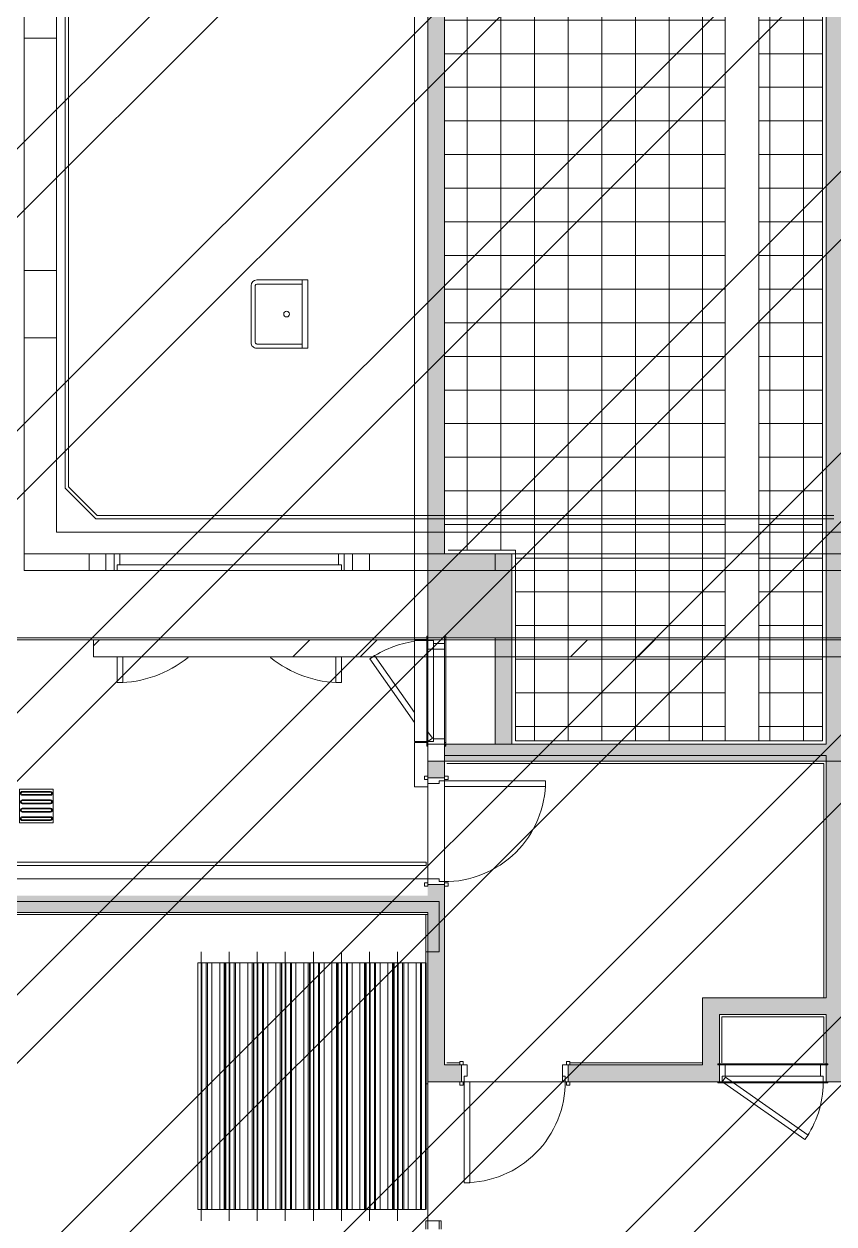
# Model space of a CAD drawing. Header units: millimetres. Extents: x -57519 to 497916, y -349472 to 446842.
# Drawn here: x 320453 to 327674, y 34379 to 45082 of the extents above; entities that cross this region are included whole.
import ezdxf

# ---------------------------------------------------------------- set-up
doc = ezdxf.new("R2010")
doc.units = ezdxf.units.MM
for name, color, linetype, lineweight in [('A-DETL-GENF', 92, 'Continuous', 5), ('A-DOOR', 31, 'Continuous', 5), ('A-DOOR-FRAM', 31, 'Continuous', 5), ('A-FLOR', 192, 'Continuous', 5), ('A-FLOR-HRAL', 11, 'Continuous', 5), ('A-FLOR-PATT', 8, 'Continuous', 5), ('A-GENM', 13, 'Continuous', 5), ('A-WALL', 113, 'Continuous', 20), ('A-WALL-PATT', 111, 'Continuous', 20), ('I-FURN', 30, 'Continuous', 5), ('P-SANR-FIXT', 6, 'Continuous', 5), ('S-COLS', 52, 'Continuous', 20)]:
    doc.layers.add(name, color=color, linetype=linetype, lineweight=lineweight)
pattern_1 = [(45, (248763.4, 0), (-1237.437, 1237.437), []), (45, (248763.4, 1875), (-1237.437, 1237.437), [])]

# ---------------------------------------------------------------- blocks, each defined once
blk = doc.blocks.new('DLN-Double Door__X03_ - _M20_2000 x 2450 _WH_-16954918-SITE COVERAGE')
at = {"layer": 'A-DOOR'}
for p, q in [((-1000, -843), (-1000, -1075)), ((-950, -1075), (-950, -843)), ((950, -1075), (950, -843)), ((1000, -843), (1000, -1075)), ((-1000, -1075), (-950, -1075)), ((1000, -1075), (950, -1075))]:
    blk.add_line(p, q, dxfattribs=at)
for centre, start, end in [((1000, -75), 179.5, 180.0053), ((-1000, -75), 359.9947, 0.5), ((-1000, -75), 270, 309.2388), ((1000, -75), 230.7612, 270)]:
    blk.add_arc(centre, 1000, start, end, dxfattribs=at)
at = {"layer": 'A-DOOR-FRAM'}
for p, q in [((-1025, -70), (-1025, 75)), ((-1025, -70), (-1025, 75)), ((-975, -25), (-975, 75)), ((-975, 75), (-975, -25)), ((975, -25), (975, 75)), ((975, -25), (975, 75)), ((1025, 75), (1025, -75)), ((1025, 75), (1025, -75)), ((1000, -25), (-1000, -25)), ((-1000, -25), (-975, -25)), ((-1000, -25), (-1000, -75)), ((-1000, -25), (-1000, -75)), ((-975, -25), (975, -25)), ((1000, -25), (975, -25)), ((1000, -75), (1000, -25)), ((1000, -75), (1000, -25))]:
    blk.add_line(p, q, dxfattribs=at)
blk = doc.blocks.new('Railings 1 - Railings 1-14426586-SITE COVERAGE')
at = {"layer": 'A-FLOR-HRAL'}
for p, q in [((63139, 39607), (63187, 39607)), ((63239, 39607), (63139, 39607)), ((63239, 39607), (63192, 39607)), ((63139, 39589), (63139, 39532)), ((63139, 39532), (63139, 37857)), ((63239, 39532), (63239, 39589)), ((63239, 37857), (63239, 39532)), ((63139, 37857), (63139, 37557)), ((63239, 37557), (63239, 37857)), ((63139, 37557), (63139, 37157)), ((63239, 37257), (63239, 37557)), ((63289, 37257), (63239, 37257)), ((75389, 37257), (63889, 37257)), ((75389, 36807), (75389, 37257)), ((63139, 37157), (63227, 37157)), ((63228, 37157), (63289, 37157)), ((63889, 37157), (75289, 37157)), ((75289, 37157), (75289, 36807)), ((75289, 37149), (75289, 37157)), ((75389, 36807), (75289, 36807)), ((75289, 34407), (75389, 34407)), ((75289, 34332), (75289, 34407)), ((75389, 34332), (75389, 34407))]:
    blk.add_line(p, q, dxfattribs=at)
blk = doc.blocks.new('Floors 59 - Floors 30-14951475-SITE COVERAGE')
at = {"layer": 'A-FLOR'}
for p, q in [((73269, 36707), (73269, 36807)), ((73269, 34507), (73269, 36707)), ((73314, 36707), (73274, 36707)), ((73274, 36707), (73364, 36707)), ((73274, 36707), (73274, 34507)), ((73274, 36707), (73274, 34507)), ((73324, 36707), (73314, 36707)), ((73314, 36707), (73314, 34507)), ((73314, 36707), (73314, 34507)), ((73364, 36707), (73324, 36707)), ((73324, 36707), (73324, 34507)), ((73324, 36707), (73324, 34507)), ((73364, 34507), (73364, 36707)), ((73364, 36707), (73364, 34507)), ((73474, 36707), (73434, 36707)), ((73434, 36707), (73489, 36707)), ((73434, 36707), (73434, 34507)), ((73434, 36707), (73434, 34507)), ((73484, 36707), (73474, 36707)), ((73474, 36707), (73474, 34507)), ((73474, 36707), (73474, 34507)), ((73484, 36707), (73484, 34507)), ((73484, 36707), (73484, 34507)), ((73519, 36707), (73489, 36707)), ((73489, 36707), (73519, 36707)), ((73524, 34507), (73524, 36707)), ((73524, 36707), (73524, 34507)), ((73269, 34407), (73269, 34507)), ((73364, 34507), (73274, 34507)), ((73274, 34507), (73314, 34507)), ((73314, 34507), (73324, 34507)), ((73324, 34507), (73364, 34507)), ((73489, 34507), (73434, 34507)), ((73434, 34507), (73474, 34507)), ((73474, 34507), (73484, 34507)), ((73519, 34507), (73489, 34507)), ((73489, 34507), (73519, 34507))]:
    blk.add_line(p, q, dxfattribs=at)
blk = doc.blocks.new('Floors 60 - Floors 30-14951495-SITE COVERAGE')
at = {"layer": 'A-FLOR'}
for p, q in [((73519, 36707), (73519, 36807)), ((73519, 34507), (73519, 36707)), ((73564, 36707), (73524, 36707)), ((73524, 36707), (73614, 36707)), ((73524, 36707), (73524, 34507)), ((73524, 36707), (73524, 34507)), ((73574, 36707), (73564, 36707)), ((73564, 36707), (73564, 34507)), ((73564, 36707), (73564, 34507)), ((73614, 36707), (73574, 36707)), ((73574, 36707), (73574, 34507)), ((73574, 36707), (73574, 34507)), ((73614, 34507), (73614, 36707)), ((73614, 36707), (73614, 34507)), ((73724, 36707), (73684, 36707)), ((73684, 36707), (73739, 36707)), ((73684, 36707), (73684, 34507)), ((73684, 36707), (73684, 34507)), ((73734, 36707), (73724, 36707)), ((73724, 36707), (73724, 34507)), ((73724, 36707), (73724, 34507)), ((73734, 36707), (73734, 34507)), ((73734, 36707), (73734, 34507)), ((73769, 36707), (73739, 36707)), ((73739, 36707), (73769, 36707)), ((73774, 34507), (73774, 36707)), ((73774, 36707), (73774, 34507)), ((73519, 34407), (73519, 34507)), ((73614, 34507), (73524, 34507)), ((73524, 34507), (73564, 34507)), ((73564, 34507), (73574, 34507)), ((73574, 34507), (73614, 34507)), ((73739, 34507), (73684, 34507)), ((73684, 34507), (73724, 34507)), ((73724, 34507), (73734, 34507)), ((73769, 34507), (73739, 34507)), ((73739, 34507), (73769, 34507))]:
    blk.add_line(p, q, dxfattribs=at)
blk = doc.blocks.new('Floors 61 - Floors 30-14951515-SITE COVERAGE')
at = {"layer": 'A-FLOR'}
for p, q in [((73769, 36707), (73769, 36807)), ((73769, 34507), (73769, 36707)), ((73814, 36707), (73774, 36707)), ((73774, 36707), (73864, 36707)), ((73774, 36707), (73774, 34507)), ((73774, 36707), (73774, 34507)), ((73824, 36707), (73814, 36707)), ((73814, 36707), (73814, 34507)), ((73814, 36707), (73814, 34507)), ((73864, 36707), (73824, 36707)), ((73824, 36707), (73824, 34507)), ((73824, 36707), (73824, 34507)), ((73864, 34507), (73864, 36707)), ((73864, 36707), (73864, 34507)), ((73974, 36707), (73934, 36707)), ((73934, 36707), (73989, 36707)), ((73934, 36707), (73934, 34507)), ((73934, 36707), (73934, 34507)), ((73984, 36707), (73974, 36707)), ((73974, 36707), (73974, 34507)), ((73974, 36707), (73974, 34507)), ((73984, 36707), (73984, 34507)), ((73984, 36707), (73984, 34507)), ((74019, 36707), (73989, 36707)), ((73989, 36707), (74019, 36707)), ((74024, 34507), (74024, 36707)), ((74024, 36707), (74024, 34507)), ((73769, 34407), (73769, 34507)), ((73864, 34507), (73774, 34507)), ((73774, 34507), (73814, 34507)), ((73814, 34507), (73824, 34507)), ((73824, 34507), (73864, 34507)), ((73989, 34507), (73934, 34507)), ((73934, 34507), (73974, 34507)), ((73974, 34507), (73984, 34507)), ((74019, 34507), (73989, 34507)), ((73989, 34507), (74019, 34507))]:
    blk.add_line(p, q, dxfattribs=at)
blk = doc.blocks.new('Floors 62 - Floors 30-14951535-SITE COVERAGE')
at = {"layer": 'A-FLOR'}
for p, q in [((74019, 36707), (74019, 36807)), ((74019, 34507), (74019, 36707)), ((74064, 36707), (74024, 36707)), ((74024, 36707), (74114, 36707)), ((74024, 36707), (74024, 34507)), ((74024, 36707), (74024, 34507)), ((74074, 36707), (74064, 36707)), ((74064, 36707), (74064, 34507)), ((74064, 36707), (74064, 34507)), ((74114, 36707), (74074, 36707)), ((74074, 36707), (74074, 34507)), ((74074, 36707), (74074, 34507)), ((74114, 34507), (74114, 36707)), ((74114, 36707), (74114, 34507)), ((74224, 36707), (74184, 36707)), ((74184, 36707), (74239, 36707)), ((74184, 36707), (74184, 34507)), ((74184, 36707), (74184, 34507)), ((74234, 36707), (74224, 36707)), ((74224, 36707), (74224, 34507)), ((74224, 36707), (74224, 34507)), ((74234, 36707), (74234, 34507)), ((74234, 36707), (74234, 34507)), ((74269, 36707), (74239, 36707)), ((74239, 36707), (74269, 36707)), ((74274, 34507), (74274, 36707)), ((74274, 36707), (74274, 34507)), ((74019, 34407), (74019, 34507)), ((74114, 34507), (74024, 34507)), ((74024, 34507), (74064, 34507)), ((74064, 34507), (74074, 34507)), ((74074, 34507), (74114, 34507)), ((74239, 34507), (74184, 34507)), ((74184, 34507), (74224, 34507)), ((74224, 34507), (74234, 34507)), ((74269, 34507), (74239, 34507)), ((74239, 34507), (74269, 34507))]:
    blk.add_line(p, q, dxfattribs=at)
blk = doc.blocks.new('Floors 63 - Floors 30-14951555-SITE COVERAGE')
at = {"layer": 'A-FLOR'}
for p, q in [((74269, 36707), (74269, 36807)), ((74269, 34507), (74269, 36707)), ((74314, 36707), (74274, 36707)), ((74274, 36707), (74364, 36707)), ((74274, 36707), (74274, 34507)), ((74274, 36707), (74274, 34507)), ((74324, 36707), (74314, 36707)), ((74314, 36707), (74314, 34507)), ((74314, 36707), (74314, 34507)), ((74364, 36707), (74324, 36707)), ((74324, 36707), (74324, 34507)), ((74324, 36707), (74324, 34507)), ((74364, 34507), (74364, 36707)), ((74364, 36707), (74364, 34507)), ((74474, 36707), (74434, 36707)), ((74434, 36707), (74489, 36707)), ((74434, 36707), (74434, 34507)), ((74434, 36707), (74434, 34507)), ((74484, 36707), (74474, 36707)), ((74474, 36707), (74474, 34507)), ((74474, 36707), (74474, 34507)), ((74484, 36707), (74484, 34507)), ((74484, 36707), (74484, 34507)), ((74519, 36707), (74489, 36707)), ((74489, 36707), (74519, 36707)), ((74524, 34507), (74524, 36707)), ((74524, 36707), (74524, 34507)), ((74269, 34407), (74269, 34507)), ((74364, 34507), (74274, 34507)), ((74274, 34507), (74314, 34507)), ((74314, 34507), (74324, 34507)), ((74324, 34507), (74364, 34507)), ((74489, 34507), (74434, 34507)), ((74434, 34507), (74474, 34507)), ((74474, 34507), (74484, 34507)), ((74519, 34507), (74489, 34507)), ((74489, 34507), (74519, 34507))]:
    blk.add_line(p, q, dxfattribs=at)
blk = doc.blocks.new('Floors 64 - Floors 30-14951575-SITE COVERAGE')
at = {"layer": 'A-FLOR'}
for p, q in [((74519, 36707), (74519, 36807)), ((74519, 34507), (74519, 36707)), ((74564, 36707), (74524, 36707)), ((74524, 36707), (74614, 36707)), ((74524, 36707), (74524, 34507)), ((74524, 36707), (74524, 34507)), ((74574, 36707), (74564, 36707)), ((74564, 36707), (74564, 34507)), ((74564, 36707), (74564, 34507)), ((74614, 36707), (74574, 36707)), ((74574, 36707), (74574, 34507)), ((74574, 36707), (74574, 34507)), ((74614, 34507), (74614, 36707)), ((74614, 36707), (74614, 34507)), ((74724, 36707), (74684, 36707)), ((74684, 36707), (74739, 36707)), ((74684, 36707), (74684, 34507)), ((74684, 36707), (74684, 34507)), ((74734, 36707), (74724, 36707)), ((74724, 36707), (74724, 34507)), ((74724, 36707), (74724, 34507)), ((74734, 36707), (74734, 34507)), ((74734, 36707), (74734, 34507)), ((74769, 36707), (74740, 36707)), ((74740, 36707), (74769, 36707)), ((74774, 34507), (74774, 36707)), ((74774, 36707), (74774, 34507)), ((74519, 34407), (74519, 34507)), ((74614, 34507), (74524, 34507)), ((74524, 34507), (74564, 34507)), ((74564, 34507), (74574, 34507)), ((74574, 34507), (74614, 34507)), ((74739, 34507), (74684, 34507)), ((74684, 34507), (74724, 34507)), ((74724, 34507), (74734, 34507)), ((74769, 34507), (74740, 34507)), ((74740, 34507), (74769, 34507))]:
    blk.add_line(p, q, dxfattribs=at)
blk = doc.blocks.new('Floors 65 - Floors 30-14951595-SITE COVERAGE')
at = {"layer": 'A-FLOR'}
for p, q in [((74769, 36707), (74769, 36807)), ((74769, 34507), (74769, 36707)), ((74814, 36707), (74774, 36707)), ((74774, 36707), (74864, 36707)), ((74774, 36707), (74774, 34507)), ((74774, 36707), (74774, 34507)), ((74824, 36707), (74814, 36707)), ((74814, 36707), (74814, 34507)), ((74814, 36707), (74814, 34507)), ((74864, 36707), (74824, 36707)), ((74824, 36707), (74824, 34507)), ((74824, 36707), (74824, 34507)), ((74864, 34507), (74864, 36707)), ((74864, 36707), (74864, 34507)), ((74974, 36707), (74934, 36707)), ((74934, 36707), (74989, 36707)), ((74934, 36707), (74934, 34507)), ((74934, 36707), (74934, 34507)), ((74984, 36707), (74974, 36707)), ((74974, 36707), (74974, 34507)), ((74974, 36707), (74974, 34507)), ((74984, 36707), (74984, 34507)), ((74984, 36707), (74984, 34507)), ((75019, 36707), (74989, 36707)), ((74989, 36707), (75019, 36707)), ((75024, 34507), (75024, 36707)), ((75024, 36707), (75024, 34507)), ((74769, 34407), (74769, 34507)), ((74864, 34507), (74774, 34507)), ((74774, 34507), (74814, 34507)), ((74814, 34507), (74824, 34507)), ((74824, 34507), (74864, 34507)), ((74989, 34507), (74934, 34507)), ((74934, 34507), (74974, 34507)), ((74974, 34507), (74984, 34507)), ((75019, 34507), (74989, 34507)), ((74989, 34507), (75019, 34507))]:
    blk.add_line(p, q, dxfattribs=at)
blk = doc.blocks.new('Floors 66 - Floors 30-14951615-SITE COVERAGE')
at = {"layer": 'A-FLOR'}
for p, q in [((75019, 36707), (75019, 36807)), ((75019, 34507), (75019, 36707)), ((75064, 36707), (75024, 36707)), ((75024, 36707), (75114, 36707)), ((75024, 36707), (75024, 34507)), ((75024, 36707), (75024, 34507)), ((75074, 36707), (75064, 36707)), ((75064, 36707), (75064, 34507)), ((75064, 36707), (75064, 34507)), ((75114, 36707), (75074, 36707)), ((75074, 36707), (75074, 34507)), ((75074, 36707), (75074, 34507)), ((75114, 34507), (75114, 36707)), ((75114, 36707), (75114, 34507)), ((75224, 36707), (75184, 36707)), ((75184, 36707), (75269, 36707)), ((75184, 36707), (75184, 34507)), ((75184, 36707), (75184, 34507)), ((75234, 36707), (75224, 36707)), ((75224, 36707), (75224, 34507)), ((75224, 36707), (75224, 34507)), ((75269, 36707), (75234, 36707)), ((75234, 36707), (75234, 34507)), ((75234, 36707), (75234, 34507)), ((75274, 34507), (75274, 36707)), ((75274, 36707), (75274, 34507)), ((75019, 34407), (75019, 34507)), ((75114, 34507), (75024, 34507)), ((75024, 34507), (75064, 34507)), ((75064, 34507), (75074, 34507)), ((75074, 34507), (75114, 34507)), ((75269, 34507), (75184, 34507)), ((75184, 34507), (75224, 34507)), ((75224, 34507), (75234, 34507)), ((75234, 34507), (75269, 34507))]:
    blk.add_line(p, q, dxfattribs=at)
blk = doc.blocks.new('Furniture 2 - Furniture 2-16909776-SITE COVERAGE')
at = {"layer": 'I-FURN'}
h = blk.add_hatch(dxfattribs=at)
h.set_pattern_fill('FP_21', color=256, style=0, pattern_type=2)
h.set_pattern_definition(pattern_1)
h.paths.add_polyline_path([(85689, 39439), (86289, 39439), (86289, 39557), (86439, 39557), (86439, 39589), (83239, 39589), (83239, 39439), (83726, 39439)], flags=0)
h.paths.add_polyline_path([(83064, 39439), (83089, 39439), (83089, 39577), (81114, 39577), (81114, 39589), (78989, 39589), (78989, 39439), (82603, 39439)], flags=0)
h.paths.add_polyline_path([(76987, 39439), (78839, 39439), (78839, 39589), (76039, 39589), (76039, 39439)], flags=0)
h.paths.add_polyline_path([(72309, 39439), (75889, 39439), (75889, 39589), (72309, 39589)], flags=0)
h = blk.add_hatch(dxfattribs=at)
h.set_pattern_fill('FP_21', color=256, style=0, pattern_type=2)
h.set_pattern_definition(pattern_1)
h.paths.add_polyline_path([(86301, 39439), (86439, 39439), (86439, 39557), (86289, 39557), (86289, 39439)], flags=0)
h.paths.add_polyline_path([(78989, 39439), (78989, 39589), (78839, 39589), (78839, 39439), (78866, 39439)], flags=0)
h.paths.add_polyline_path([(83239, 39439), (83239, 39589), (81114, 39589), (81114, 39577), (83089, 39577), (83089, 39439), (83103, 39439)], flags=0)
h.paths.add_polyline_path([(75889, 39439), (76039, 39439), (76039, 39589), (75889, 39589)], flags=0)
for p, q in [((72309, 39439), (72309, 39589)), ((86439, 39589), (86439, 39557)), ((86439, 39557), (86439, 39439)), ((75889, 39439), (72309, 39439)), ((76039, 39439), (75889, 39439)), ((78839, 39439), (76039, 39439)), ((78866, 39439), (78839, 39439)), ((78989, 39439), (78866, 39439)), ((83089, 39439), (78989, 39439)), ((83239, 39439), (83089, 39439)), ((86289, 39439), (83239, 39439)), ((86439, 39439), (86289, 39439))]:
    blk.add_line(p, q, dxfattribs=at)
blk = doc.blocks.new('DLN_Tactile - Directional Tiles-3867766-SITE COVERAGE')
at = {"layer": 'A-GENM'}
for p, q in [((150, 150), (-150, 150)), ((-150, 150), (-150, -150)), ((-150, -150), (-150, 150)), ((-150, 150), (150, 150)), ((-129.5, 125.5), (-129.5, -125.5)), ((-123.5, -125.5), (-123.5, 125.5)), ((-101.5, 125.5), (-101.5, -125.5)), ((-95.5, -125.5), (-95.5, 125.5)), ((-54.5, 125.5), (-54.5, -125.5)), ((-48.5, -125.5), (-48.5, 125.5)), ((-26.5, 125.5), (-26.5, -125.5)), ((-20.5, -125.5), (-20.5, 125.5)), ((20.5, 125.5), (20.5, -125.5)), ((26.5, -125.5), (26.5, 125.5)), ((48.5, 125.5), (48.5, -125.5)), ((54.5, -125.5), (54.5, 125.5)), ((95.5, 125.5), (95.5, -125.5)), ((101.5, -125.5), (101.5, 125.5)), ((123.5, 125.5), (123.5, -125.5)), ((129.5, -125.5), (129.5, 125.5)), ((150, -150), (150, 150)), ((150, 150), (150, -150)), ((-150, -150), (150, -150)), ((150, -150), (-150, -150))]:
    blk.add_line(p, q, dxfattribs=at)
for centre, radius, start, end in [((-112.5, 125.5), 17, 360, 180), ((-112.5, 125.5), 11, 360, 180), ((-37.5, 125.5), 17, 360, 180), ((-37.5, 125.5), 11, 360, 180), ((37.5, 125.5), 17, 360, 180), ((37.5, 125.5), 11, 360, 180), ((112.5, 125.5), 17, 360, 180), ((112.5, 125.5), 11, 360, 180), ((-112.5, -125.5), 17, 180, 360), ((-112.5, -125.5), 11, 180, 360), ((-37.5, -125.5), 17, 180, 360), ((-37.5, -125.5), 11, 180, 360), ((37.5, -125.5), 17, 180, 360), ((37.5, -125.5), 11, 180, 360), ((112.5, -125.5), 17, 180, 360), ((112.5, -125.5), 11, 180, 360)]:
    blk.add_arc(centre, radius, start, end, dxfattribs=at)
blk = doc.blocks.new('DLN-Single Door__X01_ - _M02a_ 900 x 2450 _WH_-V514-SITE COVERAGE')
at = {"layer": 'A-DOOR'}
for p, q in [((-450, 975), (-400, 975)), ((-450, 75), (-450, 975)), ((-400, 975), (-400, 75)), ((-490, 105), (-460, 105)), ((-490, 75), (-490, 105)), ((-490, 105), (-490, 75)), ((-460, 105), (-490, 105)), ((-460, 75), (-490, 75)), ((-490, 75), (-475, 75)), ((-475, 75), (-460, 75)), ((-460, 105), (-460, 75)), ((-460, 75), (-460, 105)), ((-400, 75), (-450, 75)), ((460, 75), (460, 105)), ((460, 105), (490, 105)), ((460, 105), (460, 75)), ((460, 105), (490, 105)), ((490, 75), (460, 75)), ((475, 75), (460, 75)), ((490, 75), (475, 75)), ((490, 105), (490, 75)), ((490, 75), (490, 105)), ((-490, -75), (-460, -75)), ((-490, -105), (-490, -75)), ((-460, -105), (-490, -105)), ((-460, -75), (-460, -105)), ((460, -105), (460, -75)), ((460, -75), (490, -75)), ((490, -105), (460, -105)), ((490, -75), (490, -105))]:
    blk.add_line(p, q, dxfattribs=at)
blk.add_arc((-450, 75), 900, 359.5, 90, dxfattribs=at)
at = {"layer": 'A-DOOR-FRAM'}
for p, q in [((-475, 75), (-450, 75)), ((-475, -75), (-475, 75)), ((-475, 75), (-475, -75)), ((-475, 75), (-460, 75)), ((-460, 75), (-450, 75)), ((-450, 75), (-450, 25)), ((-450, 25), (-450, 75)), ((-450, 25), (-425, 25)), ((-450, 25), (-425, 25)), ((-425, 25), (-425, -75)), ((-425, -75), (-425, 25)), ((425, 25), (450, 25)), ((425, -75), (425, 25)), ((450, 25), (425, 25)), ((425, 25), (425, -75)), ((450, 75), (475, 75)), ((450, 25), (450, 75)), ((450, 75), (450, 25)), ((460, 75), (450, 75)), ((475, 75), (460, 75)), ((475, 75), (475, -75)), ((475, -75), (475, 75)), ((-425, -75), (-475, -75)), ((475, -75), (425, -75))]:
    blk.add_line(p, q, dxfattribs=at)
blk = doc.blocks.new('DLN-Access Panel__AP13_ - _AP13_ 900 x 1100 _WH_-13765078-SITE COVERAGE')
at = {"layer": 'A-DOOR'}
for p, q in [((-490, 75), (-490, 85)), ((-490, 85), (-490, 77)), ((490, 85), (-490, 85)), ((-490, 85), (-475, 85)), ((-490, 75), (490, 75)), ((-490, 75), (-475, 75)), ((-475, 75), (-460, 75)), ((-455, 85), (460, 85)), ((460, 85), (-455, 85)), ((-455, 85), (460, 85)), ((460, 75), (-455, 75)), ((-455, 75), (-425, 75)), ((-455, 75), (-425, 75)), ((-425, 75), (425, 75)), ((-425, 75), (425, 75)), ((425, 75), (460, 75)), ((425, 75), (460, 75)), ((460, 85), (460, 75)), ((460, 85), (460, 75)), ((460, 85), (475, 85)), ((460, 75), (475, 75)), ((475, 85), (490, 85)), ((475, 75), (490, 75)), ((490, 75), (490, 85)), ((490, 75), (490, 85)), ((-490, -85), (-490, -75)), ((-490, -75), (-490, -85)), ((490, -75), (-490, -75)), ((-490, -75), (-475, -75)), ((-490, -85), (490, -85)), ((-490, -85), (-460, -85)), ((-475, -75), (-460, -75)), ((-460, -75), (-460, -85)), ((-460, -75), (460, -75)), ((-450, -75), (-460, -75)), ((-460, -85), (-460, -75)), ((-460, -75), (-450, -75)), ((460, -85), (-460, -85)), ((-460, -85), (460, -85)), ((-460, -85), (460, -85)), ((-421, -34), (-450, -75)), ((-450, -75), (-436, -85)), ((450, -75), (-450, -75)), ((-450, -75), (450, -75)), ((-436, -85), (287, -591)), ((-349, -85), (-421, -34)), ((316, -550), (-349, -85)), ((460, -75), (450, -75)), ((450, -75), (460, -75)), ((460, -75), (460, -85)), ((460, -75), (460, -85)), ((460, -75), (475, -75)), ((460, -85), (490, -85)), ((475, -75), (490, -75)), ((490, -85), (490, -75)), ((490, -85), (490, -75)), ((287, -591), (316, -550))]:
    blk.add_line(p, q, dxfattribs=at)
for start, end in [(325, 359.3465), (359.3465, 0.5)]:
    blk.add_arc((-450, -75), 900, start, end, dxfattribs=at)
at = {"layer": 'A-DOOR-FRAM'}
for p, q in [((475, 75), (-475, 75)), ((-475, 75), (-475, -75)), ((-475, 75), (-475, -75)), ((-460, 75), (-475, 75)), ((-425, 75), (-455, 75)), ((-425, -25), (-425, 75)), ((-425, -25), (-425, 75)), ((-425, 75), (425, 75)), ((425, 75), (-425, 75)), ((425, 75), (-425, 75)), ((425, -25), (425, 75)), ((425, 75), (425, -25)), ((460, 75), (425, 75)), ((475, 75), (460, 75)), ((475, 75), (475, -75)), ((475, -75), (475, 75)), ((-475, -75), (475, -75)), ((-460, -75), (-475, -75)), ((-450, -75), (-460, -75)), ((-450, -75), (-450, -25)), ((-450, -75), (-450, -25)), ((-450, -25), (450, -25)), ((-425, -25), (-450, -25)), ((450, -75), (-450, -75)), ((450, -75), (-450, -75)), ((450, -75), (-450, -75)), ((425, -25), (-425, -25)), ((-425, -25), (425, -25)), ((425, -25), (-425, -25)), ((450, -25), (425, -25)), ((450, -75), (450, -25)), ((450, -25), (450, -75)), ((460, -75), (450, -75)), ((475, -75), (460, -75))]:
    blk.add_line(p, q, dxfattribs=at)
blk = doc.blocks.new('DLN-Single Door__X01_ - _M05_ 900 x 2450 _WH_-16935543-SITE COVERAGE')
at = {"layer": 'A-DOOR'}
for p, q in [((-460, 105), (-490, 105)), ((-490, 105), (-490, 75)), ((-490, 95), (-490, 105)), ((-490, 105), (-460, 105)), ((-490, 75), (-460, 75)), ((-475, 75), (-490, 75)), ((-460, 75), (-475, 75)), ((-460, 75), (-460, 105)), ((-460, 105), (-460, 75)), ((490, 105), (460, 105)), ((460, 105), (460, 75)), ((490, 105), (460, 105)), ((460, 75), (460, 105)), ((460, 75), (490, 75)), ((460, 75), (475, 75)), ((475, 75), (490, 75)), ((490, 75), (490, 105)), ((490, 105), (490, 75)), ((-460, -75), (-490, -75)), ((-490, -75), (-490, -105)), ((-490, -105), (-490, -75)), ((-490, -75), (-475, -75)), ((-490, -105), (-460, -105)), ((-460, -105), (-490, -105)), ((-475, -75), (-460, -75)), ((-460, -105), (-460, -75)), ((-460, -75), (-460, -105)), ((-400, -75), (-450, -75)), ((-450, -75), (-450, -975)), ((-400, -975), (-400, -75)), ((490, -75), (460, -75)), ((460, -75), (460, -105)), ((475, -75), (460, -75)), ((460, -105), (460, -75)), ((460, -105), (490, -105)), ((460, -105), (490, -105)), ((490, -75), (475, -75)), ((490, -105), (490, -75)), ((490, -75), (490, -105)), ((-450, -975), (-400, -975))]:
    blk.add_line(p, q, dxfattribs=at)
blk.add_arc((-450, -75), 900, 270, 0.5, dxfattribs=at)
at = {"layer": 'A-DOOR-FRAM'}
for p, q in [((-425, 75), (-475, 75)), ((-475, 75), (-475, -75)), ((-475, -75), (-475, 75)), ((-460, 75), (-475, 75)), ((-425, 75), (-460, 75)), ((-425, -25), (-425, 75)), ((-425, 75), (-425, -25)), ((425, 75), (425, -25)), ((475, 75), (425, 75)), ((425, -25), (425, 75)), ((425, 75), (460, 75)), ((460, 75), (475, 75)), ((475, -75), (475, 75)), ((475, 75), (475, -75)), ((-475, -75), (-450, -75)), ((-475, -75), (-460, -75)), ((-460, -75), (-450, -75)), ((-450, -75), (-450, -25)), ((-450, -25), (-425, -25)), ((-450, -25), (-425, -25)), ((-450, -25), (-450, -75)), ((425, -25), (450, -25)), ((450, -25), (425, -25)), ((450, -25), (450, -75)), ((450, -75), (450, -25)), ((450, -75), (475, -75)), ((460, -75), (450, -75)), ((475, -75), (460, -75))]:
    blk.add_line(p, q, dxfattribs=at)
blk = doc.blocks.new('DLN-Access Panel__AP13_ - _AP13_ 900 x 1100 _WH_-14685458-SITE COVERAGE')
at = {"layer": 'A-DOOR'}
for p, q in [((-279, 195), (287, 591)), ((316, 550), (-191, 195)), ((287, 591), (316, 550)), ((-490, 75), (-490, 85)), ((490, 85), (-490, 85)), ((-475, 75), (-490, 75)), ((-490, 75), (490, 75)), ((-450, 75), (-475, 75)), ((-460, 85), (-460, 75)), ((-450, 85), (-460, 85)), ((-460, 85), (460, 85)), ((-450, 85), (-460, 85)), ((460, 75), (-460, 75)), ((-460, 75), (-450, 75)), ((-421, 34), (-450, 75)), ((-450, 75), (450, 75)), ((450, 75), (-450, 75)), ((-363, 75), (-421, 34)), ((460, 85), (450, 85)), ((460, 85), (450, 85)), ((450, 75), (460, 75)), ((460, 75), (450, 75)), ((460, 85), (460, 75)), ((490, 75), (490, 85)), ((-490, -85), (-490, -75)), ((490, -75), (-490, -75)), ((-490, -75), (-490, -85)), ((-475, -75), (-490, -75)), ((-475, -85), (-490, -85)), ((-490, -85), (490, -85)), ((-460, -75), (-475, -75)), ((-460, -85), (-475, -85)), ((-460, -75), (-460, -85)), ((-460, -85), (-460, -75)), ((-425, -75), (-460, -75)), ((-460, -75), (460, -75)), ((-425, -75), (-460, -75)), ((460, -85), (-460, -85)), ((-460, -85), (460, -85)), ((460, -85), (-460, -85)), ((425, -75), (-425, -75)), ((425, -75), (-425, -75)), ((460, -75), (425, -75)), ((460, -75), (425, -75)), ((460, -75), (460, -85)), ((460, -75), (460, -85)), ((475, -75), (460, -75)), ((475, -85), (460, -85)), ((490, -75), (475, -75)), ((490, -85), (475, -85)), ((490, -85), (490, -75)), ((490, -85), (490, -75))]:
    blk.add_line(p, q, dxfattribs=at)
for start, end in [(7.7602, 35), (359.5, 0.0074)]:
    blk.add_arc((-450, 75), 900, start, end, dxfattribs=at)
at = {"layer": 'A-DOOR-FRAM'}
for p, q in [((-475, 75), (-475, -75)), ((-475, 75), (-475, -75)), ((-475, 75), (-450, 75)), ((475, 75), (-475, 75)), ((-450, 25), (-450, 75)), ((-450, 75), (450, 75)), ((-450, 25), (-450, 75)), ((-450, 75), (450, 75)), ((-450, 75), (450, 75)), ((-450, 25), (-425, 25)), ((450, 25), (-450, 25)), ((-425, -75), (-425, 25)), ((-425, 25), (425, 25)), ((-425, -75), (-425, 25)), ((425, 25), (-425, 25)), ((-425, 25), (425, 25)), ((425, -75), (425, 25)), ((425, 25), (425, -75)), ((425, 25), (450, 25)), ((450, 25), (450, 75)), ((450, 75), (460, 75)), ((450, 75), (450, 25)), ((475, 75), (475, -75)), ((475, -75), (475, 75)), ((-475, -75), (475, -75)), ((-475, -75), (-460, -75)), ((-460, -75), (-425, -75)), ((-425, -75), (425, -75)), ((425, -75), (-425, -75)), ((-425, -75), (425, -75)), ((425, -75), (460, -75)), ((460, -75), (475, -75))]:
    blk.add_line(p, q, dxfattribs=at)
blk = doc.blocks.new('Service_Sink_3933 - _DLN__Service Sink-4599354-SITE COVERAGE')
at = {"layer": 'P-SANR-FIXT'}
for p, q in [((305, 0), (-305, 0)), ((-305, 0), (-305, -457)), ((305, -51), (-305, -51)), ((-267, -51), (-267, -457)), ((267, -457), (267, -51)), ((305, -457), (305, 0)), ((-254, -470), (254, -470)), ((-254, -508), (254, -508))]:
    blk.add_line(p, q, dxfattribs=at)
blk.add_circle((0, -191), 25.4, dxfattribs=at)
for centre, radius, start, end in [((-254, -457), 50.8, 180, 270), ((-254, -457), 12.7, 180, 270), ((254, -457), 12.7, 270, 0), ((254, -457), 50.8, 270, 360)]:
    blk.add_arc(centre, radius, start, end, dxfattribs=at)

msp = doc.modelspace()

# ---------------------------------------------------------------- hatches: boundary and pattern name
at = {"layer": 'A-DETL-GENF'}
h = msp.add_hatch(dxfattribs=at)
h.set_pattern_fill('FP_40', color=250, style=0, pattern_type=2)
h.set_pattern_definition([(45, (248763.4, 0), (-1257.236, 1257.236), []), (45, (248763.4, 1905), (-1257.236, 1257.236), [])])
h.paths.add_polyline_path([(325750.1, -8642.5), (328562.7, -8642.5), (328562.7, 4657.5), (341312.7, 4657.5), (341312.7, 30557.5), (342712.7, 30557.5), (342712.7, 48907.7), (339962.7, 48907.7), (339962.7, 52157.5), (338962.7, 52157.5), (338962.7, 53757.5), (297512.7, 53757.5), (297512.7, 52247.5), (286277.7, 52247.5), (286277.7, 34407.5), (285902.7, 34407.5), (285902.7, 7407.5), (286277.7, 7407.5), (286277.7, -2267.5), (315555.2, -2267.5), (315555.2, -8642.5), (321257.1, -8642.5)], flags=0)
at = {"layer": 'A-FLOR-PATT'}
h = msp.add_hatch(dxfattribs=at)
h.set_pattern_fill('FP_36', color=256, style=0, pattern_type=2)
h.set_pattern_definition([(0, (325902.73, 44217.5), (0, 300), []), (90, (325902.73, 44217.5), (-300, 2e-14), [])])
h.paths.add_polyline_path([(324893.3, 38688.5), (326702.7, 38688.5), (326702.7, 49957.5), (325987.7, 49957.5), (325987.7, 49926.5), (325683.7, 49926.5), (325683.7, 48626.5), (325302.7, 48626.5), (325302.7, 48657.5), (324402.7, 48657.5), (324402.7, 48626.5), (324233.7, 48626.5), (324233.7, 48657.5), (324202.7, 48657.5), (324202.7, 40357.5), (324233.7, 40357.5), (324233.7, 40388.5), (324833.7, 40387.1), (324833.7, 38688.5)], flags=0)
h.paths.add_polyline_path([(327571.7, 38688.5), (327567.7, 49926.5), (327559.7, 49929.5), (327559.7, 49957.5), (327002.7, 49957.5), (327004.4, 38688.5)], flags=0)
h.paths.add_polyline_path([(324232.7, 48807.5), (325502.7, 48807.5), (325502.7, 49926.5), (324202.7, 49926.5), (324205.4, 48807.5)], flags=0)
at = {"layer": 'A-WALL-PATT', "lineweight": 5, "transparency": 33554560}
h = msp.add_hatch(color=253, dxfattribs=at)
h.paths.add_polyline_path([(324052.7, 40357.5), (324202.7, 40357.5), (324202.7, 48907.5), (324052.7, 48907.5), (324052.7, 40387.1)], flags=0)
h.paths.add_polyline_path([(324202.7, 49857.5), (324202.7, 49957.5), (324052.7, 49957.5), (324052.7, 49857.5), (324152.7, 49857.5)], flags=0)
for points in [[(327752.7, 38507.5), (327752.7, 49957.5), (327602.7, 49957.5), (327602.7, 38507.5)], [(324802.7, 38657.5), (324802.7, 39607.5), (324652.7, 39607.5), (324652.7, 38657.5)], [(325750.1, 38507.5), (327602.7, 38507.5), (327602.7, 38657.5), (324212.7, 38657.5), (324212.7, 38642.5), (324202.7, 38642.5), (324202.7, 38507.5), (325258.8, 38507.5)], [(324212.7, 38642.5), (324212.7, 38657.5), (324202.7, 38657.5), (324202.7, 38642.5)], [(327752.7, 35647.5), (327752.7, 38507.5), (327602.7, 38507.5), (327603.2, 35807.5), (327617.7, 35807.5), (327617.7, 35797.5), (327602.7, 35797.5), (327602.7, 35647.5), (327617.7, 35647.5)], [(316764, 37157.5), (324052.7, 37157.5), (324052.7, 37307.5), (311902.7, 37307.5), (311902.7, 37157.5), (314517.5, 37157.5)], [(326637.7, 35797.5), (326637.7, 35807.5), (326652.7, 35807.5), (326652.7, 36397.5), (326502.7, 36397.5), (326502.7, 35797.5)], [(327581.8, 36247.5), (327602.7, 36247.9), (327602.7, 36397.5), (326652.7, 36397.5), (326652.7, 36247.5), (326873.4, 36247.5)], [(326652.7, 35797.5), (326652.7, 35807.5), (326637.7, 35807.5), (326637.7, 35797.5)], [(327617.7, 35797.5), (327617.7, 35807.5), (327602.7, 35807.5), (327602.7, 35797.5)]]:
    msp.add_hatch(color=253, dxfattribs=at).paths.add_polyline_path(points, flags=0)
h = msp.add_hatch(color=253, dxfattribs=at)
h.paths.add_polyline_path([(324052.7, 35647.5), (324202.7, 35647.5), (324202.7, 37407.5), (324052.7, 37407.5), (324052.7, 36559.7)], flags=0)
h.paths.add_polyline_path([(324202.7, 38357.5), (324202.7, 38507.5), (324052.7, 38507.5), (324052.7, 38357.5), (324152.7, 38357.5)], flags=0)
h = msp.add_hatch(color=253, dxfattribs=at)
h.paths.add_polyline_path([(324202.7, 35647.5), (324352.7, 35647.5), (324352.7, 35797.5), (324202.7, 35797.5), (324202.7, 35697.5)], flags=0)
h.paths.add_polyline_path([(326652.7, 35647.5), (326652.7, 35797.5), (325302.7, 35797.5), (325302.7, 35647.5), (326637.7, 35647.5)], flags=0)
at = {"layer": 'S-COLS', "transparency": 33554432}
msp.add_hatch(color=9, dxfattribs=at).paths.add_polyline_path([(324802.7, 39607.5), (324802.7, 40357.5), (324052.7, 40357.5), (324052.7, 39607.5), (324212.7, 39607.5)], flags=0)

# ---------------------------------------------------------------- linework, layer by layer
at = {"layer": 'A-FLOR'}
for p, q in [((326702.7, 38688.5), (326702.7, 49957.5)), ((327002.7, 49957.5), (327002.7, 38688.5)), ((327602.7, 38657.5), (327602.7, 49957.5)), ((324202.7, 48657.5), (324202.7, 40357.5)), ((320452.7, 40207.5), (320452.7, 40357.5)), ((321032.7, 40207.5), (321032.7, 40357.5)), ((321182.7, 40357.5), (321182.7, 40207.5)), ((323382.7, 40207.5), (323382.7, 40357.5)), ((323503.6, 40357.5), (325188.5, 40357.5)), ((324052.7, 40357.5), (323503.6, 40357.5)), ((323532.7, 40357.5), (323532.7, 40207.5)), ((324202.7, 40357.5), (324233.7, 40357.5)), ((327656.2, 40207.5), (320452.7, 40207.5)), ((334352.7, 40207.5), (327657.5, 40207.5)), ((312052.7, 39607.5), (321257.1, 39607.5)), ((323503.6, 39607.5), (325750.1, 39607.5)), ((324052.7, 37457.5), (324052.7, 39592.5)), ((324202.7, 39507.5), (324052.7, 39507.5)), ((324052.7, 39507.5), (324052.7, 38507.5)), ((324202.7, 38557.5), (324202.7, 39507.5)), ((327602.7, 38557.5), (324202.7, 38557.5)), ((327602.7, 36397.5), (327602.7, 38557.5)), ((324052.7, 38507.5), (324202.7, 38507.5)), ((324202.7, 38357.5), (324202.7, 35817.5)), ((324052.7, 34407.5), (324052.7, 37157.5)), ((322002.7, 34507.5), (322002.7, 36707.5)), ((322002.7, 36707.5), (324032.7, 36707.5)), ((322032.7, 34507.5), (322032.7, 36707.5)), ((322252.7, 34507.5), (322252.7, 36707.5)), ((322282.7, 36707.5), (322282.7, 34507.5)), ((322502.7, 34507.5), (322502.7, 36707.5)), ((322532.7, 36707.5), (322532.7, 34507.5)), ((322752.7, 34507.5), (322752.7, 36707.5)), ((322782.7, 36707.5), (322782.7, 34507.5)), ((323002.7, 34507.5), (323002.7, 36707.5)), ((323032.7, 36707.5), (323032.7, 34507.5)), ((323252.7, 34507.5), (323252.7, 36707.5)), ((323282.7, 36707.5), (323282.7, 34507.5)), ((323502.7, 34507.5), (323502.7, 36707.5)), ((323532.7, 36707.5), (323532.7, 34507.5)), ((323752.7, 34507.5), (323752.7, 36707.5)), ((323782.7, 36707.5), (323782.7, 34507.5)), ((324032.7, 36707.5), (324032.7, 34507.5)), ((326502.7, 35797.5), (326502.7, 36397.5)), ((326502.7, 36397.5), (327602.7, 36397.5)), ((327602.7, 36247.5), (326652.7, 36247.5)), ((325252.7, 35647.5), (325252.7, 35797.5)), ((325252.7, 35797.5), (325317.7, 35797.5)), ((325318.7, 35797.5), (326502.7, 35797.5)), ((326672.7, 35797.5), (327602.7, 35797.5)), ((324052.7, 35647.5), (331828, 35647.5)), ((324032.7, 34507.5), (322002.7, 34507.5))]:
    msp.add_line(p, q, dxfattribs=at)
at = {"layer": 'A-FLOR', "color": 254}
msp.add_line((324652.7, 40207.5), (324652.7, 40357.5), dxfattribs=at)
at = {"layer": 'A-WALL', "lineweight": 5}
for p, q in [((320743.7, 51227.5), (320743.7, 40548.5)), ((320818.7, 40943.1), (320818.7, 50906.9)), ((320848.7, 40955.5), (320848.7, 50894.5)), ((320452.7, 40357.5), (320452.7, 48782.5)), ((320743.7, 44957.5), (320452.7, 44957.5)), ((320452.7, 42882.5), (320743.7, 42882.5)), ((320743.7, 42282.5), (320452.7, 42282.5)), ((321093.3, 40668.5), (320818.7, 40943.1)), ((321105.7, 40698.5), (320848.7, 40955.5)), ((327673.4, 40698.5), (321105.7, 40698.5)), ((324052.7, 40668.5), (321093.3, 40668.5)), ((327672.4, 40668.5), (324058.4, 40668.5)), ((320743.7, 40548.5), (324052.7, 40548.5)), ((324056.2, 40548.5), (327668.2, 40548.5)), ((327669.7, 40548.5), (334282.7, 40548.5)), ((327661.4, 40357.5), (320452.7, 40357.5)), ((321257.7, 40212.3), (321257.7, 40357.5)), ((323307.7, 40357.5), (323307.7, 40207.5)), ((324052.7, 40357.5), (324202.7, 40357.5)), ((334282.7, 40357.5), (327662.9, 40357.5)), ((311902.7, 39607.5), (327635.1, 39607.5)), ((324802.7, 39607.5), (324652.7, 39607.5)), ((324652.7, 39607.5), (324652.7, 38657.5)), ((327635.8, 39607.5), (335012.7, 39607.5)), ((327634.4, 39589.5), (312652.7, 39589.5)), ((335202.7, 39589.5), (327635.2, 39589.5)), ((324202.7, 38657.5), (324202.7, 38357.5)), ((324202.7, 38657.5), (324802.7, 38657.5)), ((324202.7, 38507.5), (324052.7, 38507.5)), ((327602.7, 38507.5), (327752.7, 38507.5)), ((327602.7, 38507.5), (327752.7, 38507.5)), ((324052.7, 38357.5), (324202.7, 38357.5)), ((324202.7, 37407.5), (324052.7, 37407.5)), ((324034.7, 37139.5), (324052.7, 37139.5)), ((324052.7, 36807.5), (324034.7, 36807.5)), ((326652.7, 35647.5), (326652.7, 36247.5)), ((327582.7, 36227.5), (326672.7, 36227.5)), ((326672.7, 36227.5), (326672.7, 35817.5)), ((327582.7, 35817.5), (327582.7, 36227.5)), ((327602.7, 36247.5), (327602.7, 35647.5)), ((324352.7, 35797.5), (324337.7, 35797.5)), ((324352.7, 35647.5), (324352.7, 35797.5)), ((325302.7, 35797.5), (325302.7, 35647.5)), ((326652.7, 35797.5), (326672.7, 35797.5)), ((324034.7, 34332.5), (324034.7, 34407.5)), ((324052.7, 34407.5), (324034.7, 34407.5)), ((324170.7, 34407.5), (324152.7, 34407.5)), ((324170.7, 34407.5), (324170.7, 34332.5))]:
    msp.add_line(p, q, dxfattribs=at)
at = {"layer": 'A-WALL', "lineweight": 18}
for p, q in [((327571.7, 49926.5), (327571.7, 38688.5)), ((323932.7, 48892.5), (323932.7, 39592.5)), ((324052.7, 39592.5), (324052.7, 48892.5)), ((324833.7, 40388.5), (324233.7, 40388.5)), ((324233.7, 40357.5), (324802.7, 40357.5)), ((324802.7, 40357.5), (324802.7, 38657.5)), ((324833.7, 38688.5), (324833.7, 40388.5)), ((323932.7, 39592.5), (324052.7, 39592.5)), ((324052.7, 39582.5), (323932.7, 39582.5)), ((323932.7, 39582.5), (323932.7, 38682.5)), ((324052.7, 38682.5), (324052.7, 39582.5)), ((323932.7, 38682.5), (324052.7, 38682.5)), ((324052.7, 38672.5), (323932.7, 38672.5)), ((323932.7, 38672.5), (323932.7, 38277.5)), ((324052.7, 38277.5), (324052.7, 38672.5)), ((324802.7, 38657.5), (327602.7, 38657.5)), ((327571.7, 38688.5), (324833.7, 38688.5)), ((327602.7, 38507.5), (324202.7, 38507.5)), ((324202.7, 38507.5), (324202.7, 38487.5)), ((324222.7, 38487.5), (327582.7, 38487.5)), ((327582.7, 38487.5), (327582.7, 36397.5)), ((323932.7, 38277.5), (324052.7, 38277.5)), ((324036.5, 37607.5), (313822.7, 37607.5)), ((313822.7, 37577.5), (324036.5, 37577.5)), ((324036.5, 37577.5), (324036.5, 37607.5)), ((324052.7, 37457.5), (312070.7, 37457.5)), ((324052.7, 37407.5), (324052.7, 37457.5)), ((324052.7, 37157.5), (311902.7, 37157.5)), ((311984.7, 37139.5), (324034.7, 37139.5)), ((324034.7, 37139.5), (324034.7, 35629.5)), ((324202.7, 35817.5), (324202.7, 35797.5)), ((324202.7, 35797.5), (324337.7, 35797.5)), ((324337.7, 35817.5), (324222.7, 35817.5)), ((324337.7, 35797.5), (324337.7, 35817.5)), ((326502.7, 35817.5), (325318.7, 35817.5)), ((325318.7, 35817.5), (325318.7, 35797.5)), ((324034.7, 35629.5), (324052.7, 35629.5))]:
    msp.add_line(p, q, dxfattribs=at)
at = {"layer": 'S-COLS', "color": 53}
for p, q in [((324802.7, 40357.5), (324052.7, 40357.5)), ((324052.7, 40357.5), (324052.7, 39622.5)), ((324802.7, 39607.5), (324802.7, 40357.5)), ((324212.7, 39607.5), (324802.7, 39607.5))]:
    msp.add_line(p, q, dxfattribs=at)
at = {"layer": 'S-COLS', "color": 253, "lineweight": 5}
for p, q in [((324052.7, 40357.5), (324202.7, 40357.5)), ((324202.7, 39607.5), (324052.7, 39607.5)), ((324652.7, 39607.5), (324212.7, 39607.5)), ((324802.7, 39607.5), (324652.7, 39607.5))]:
    msp.add_line(p, q, dxfattribs=at)
at = {"layer": 'S-COLS', "color": 7}
for p, q in [((324052.7, 39622.5), (324052.7, 39607.5)), ((324052.7, 39607.5), (324212.7, 39607.5))]:
    msp.add_line(p, q, dxfattribs=at)
at = {"layer": 'S-COLS', "color": 254, "lineweight": 5}
msp.add_line((324212.7, 39607.5), (324202.7, 39607.5), dxfattribs=at)

# ---------------------------------------------------------------- block references
at = {"layer": 'A-DOOR'}
for name, p in [('DLN-Double Door__X03_ - _M20_2000 x 2450 _WH_-16954918-SITE COVERAGE', (322282.7, 40282.5)), ('DLN-Single Door__X01_ - _M05_ 900 x 2450 _WH_-16935543-SITE COVERAGE', (324827.7, 35722.5)), ('DLN-Access Panel__AP13_ - _AP13_ 900 x 1100 _WH_-13765078-SITE COVERAGE', (327127.7, 35722.5))]:
    msp.add_blockref(name, p, dxfattribs=at)
for name, p, rotation in [('DLN-Access Panel__AP13_ - _AP13_ 900 x 1100 _WH_-14685458-SITE COVERAGE', (324127.7, 39132.5), 90), ('DLN-Single Door__X01_ - _M02a_ 900 x 2450 _WH_-V514-SITE COVERAGE', (324127.7, 37882.5), 270.0000000000002)]:
    msp.add_blockref(name, p, dxfattribs=dict(at, rotation=rotation))
at = {"layer": 'A-FLOR'}
for name in ['Floors 59 - Floors 30-14951475-SITE COVERAGE', 'Floors 60 - Floors 30-14951495-SITE COVERAGE', 'Floors 61 - Floors 30-14951515-SITE COVERAGE', 'Floors 62 - Floors 30-14951535-SITE COVERAGE', 'Floors 63 - Floors 30-14951555-SITE COVERAGE', 'Floors 64 - Floors 30-14951575-SITE COVERAGE', 'Floors 65 - Floors 30-14951595-SITE COVERAGE', 'Floors 66 - Floors 30-14951615-SITE COVERAGE']:
    msp.add_blockref(name, (248763.4, 0), dxfattribs=at)
at = {"layer": 'A-FLOR-HRAL'}
msp.add_blockref('Railings 1 - Railings 1-14426586-SITE COVERAGE', (248763.4, 0), dxfattribs=at)
at = {"layer": 'A-GENM', "rotation": 270.0000000000002}
msp.add_blockref('DLN_Tactile - Directional Tiles-3867766-SITE COVERAGE', (320562.7, 38107.5), dxfattribs=at)
at = {"layer": 'I-FURN'}
msp.add_blockref('Furniture 2 - Furniture 2-16909776-SITE COVERAGE', (248763.4, 0), dxfattribs=at)
at = {"layer": 'P-SANR-FIXT', "rotation": 270.0000000000006}
msp.add_blockref('Service_Sink_3933 - _DLN__Service Sink-4599354-SITE COVERAGE', (322984.4, 42495), dxfattribs=at)

doc.saveas('drawing.dxf')
